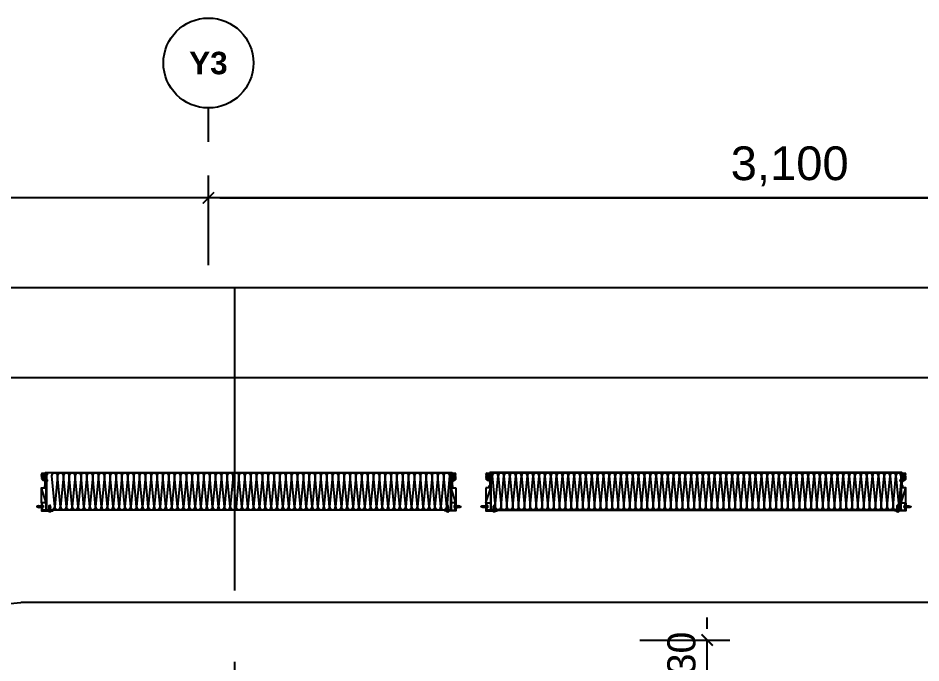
# Model space of a CAD drawing. Header units: millimetres. Extents: x 1155 to 49564, y 630 to 17190.
# Drawn here: x 30273 to 32681, y 14820 to 16541 of the extents above; entities that cross this region are included whole.
import ezdxf
from ezdxf.enums import TextEntityAlignment as Align
from ezdxf.xclip import XClip

# ---------------------------------------------------------------- set-up
doc = ezdxf.new("R2010")
doc.units = ezdxf.units.MM
doc.header["$LTSCALE"] = 30
doc.header["$XCLIPFRAME"] = 0
doc.header["$PDMODE"] = 1
doc.linetypes.add('A_XR_CEN$0$CENTER', pattern=[50.8, 31.75, -6.35, 6.35, -6.35])
doc.linetypes.add('CENTER', pattern=[50.8, 31.75, -6.35, 6.35, -6.35])
doc.layers.get('Defpoints').update_dxf_attribs({"color": 140})
doc.layers.add('A-기준선', color=144, linetype='Continuous', plot=False)
for name, color, linetype in [('A_XR_CEN$0$CTR', 1, 'A_XR_CEN$0$CENTER'), ('CTR', 1, 'CENTER'), ('DIM', 7, 'Continuous'), ('DIM-1', 7, 'Continuous'), ('HAT', 254, 'Continuous'), ('INS', 8, 'Continuous'), ('SEC-8', 8, 'Continuous'), ('SEC-SCREW', 9, 'Continuous'), ('SEC-코킹', 250, 'Continuous'), ('TAG-BUBBLE', 6, 'Continuous')]:
    doc.layers.add(name, color=color, linetype=linetype)
doc.styles.add('00-GRID$0$ARIAL', font='arial.ttf')
doc.styles.add('ARIAL B', font='arialbd.ttf')
doc.dimstyles.new('CJA-30', dxfattribs={"dimscale": 30, "dimtxt": 3, "dimasz": 1, "dimexe": 2, "dimexo": 2, "dimgap": 1, "dimtad": 1, "dimdec": 0, "dimdsep": 46, "dimlunit": 6, "dimtxsty": '00-GRID$0$ARIAL', "dimblk": '00-GRID$0$_ArchTick', "dimcen": 1, "dimclrd": 7, "dimclre": 7, "dimclrt": 3, "dimadec": 0, "dimazin": 0, "dimtfac": 1, "dimtdec": 0, "dimtix": 1, "dimtmove": 2, "dimatfit": 3, "dimldrblk": '00-GRID$0$_ArchTick', "dimfxl": 1, "dimtolj": 1, "dimarcsym": 0})
doc.dimstyles.new('CJA-30(IN)', dxfattribs={"dimscale": 30, "dimtxt": 2.5, "dimasz": 1, "dimexe": 2, "dimexo": 2, "dimgap": 1, "dimtad": 1, "dimdec": 0, "dimdsep": 46, "dimlunit": 6, "dimtxsty": '00-GRID$0$ARIAL', "dimblk": '00-GRID$0$_ArchTick', "dimcen": 1, "dimclrd": 7, "dimclre": 7, "dimclrt": 6, "dimadec": 0, "dimazin": 0, "dimtfac": 1, "dimtdec": 0, "dimtix": 1, "dimtmove": 2, "dimatfit": 3, "dimldrblk": '00-GRID$0$_ArchTick', "dimfxl": 1, "dimtolj": 1, "dimarcsym": 0})

# ---------------------------------------------------------------- blocks, each defined once
blk = doc.blocks.new('A_XR_CEN$0$CEN-2F')
at = {"layer": 'A_XR_CEN$0$CTR', "transparency": 33554687}
for points in [[(-26000, 10100), (-26100, 10100), (-26100, 5399.9)], [(-26099.5, 5400), (-25993.9, 4327.1), (-25680.9, 3295.4), (-25172.7, 2344.6), (-24488.7, 1511.3), (-23655.4, 827.3), (-22704.6, 319.1), (-21672.9, 6.2), (-20595.1, -100), (-15500, -100), (-15500, 0)]]:
    blk.add_lwpolyline(points, dxfattribs=at)
blk = doc.blocks.new('A_XR_CEN$0$xr-cen')
at = {"layer": 'A_XR_CEN$0$CTR', "transparency": 33554687}
blk.add_blockref('A_XR_CEN$0$CEN-2F', (62900, 1102750), dxfattribs=at)
blk = doc.blocks.new('A_XR_CEN', base_point=(126150, -534600))
at = {"layer": 'A_XR_CEN$0$CTR', "transparency": 33554687}
blk.add_blockref('A_XR_CEN$0$xr-cen', (126150, -534600), dxfattribs=at)
blk = doc.blocks.new('TAG-BUBBLE')
at = {"layer": 'TAG-BUBBLE', "ltscale": 0.2}
blk.add_line((0, 0), (0, 3), dxfattribs=at)
blk.add_circle((0, 7), 4, dxfattribs=at)
at = {"layer": 'TAG-BUBBLE', "color": 3, "style": 'ARIAL B'}
blk.add_attdef('GRID', text='', height=2, dxfattribs=at).set_placement((0, 7), align=Align.MIDDLE_CENTER)
blk = doc.blocks.new('00-GRID$0$_ArchTick')
at = {"color": 0, "linetype": 'ByBlock', "const_width": 0.15}
blk.add_lwpolyline([(-0.5, -0.5), (0.5, 0.5)], dxfattribs=at)
blk = doc.blocks.new('*D155')
at = {"layer": 'Defpoints', "color": 0}
for p in [(33881, 16061), (30781, 15821), (33881, 15821)]:
    blk.add_point(p, dxfattribs=at)
at = {"layer": 'DIM', "color": 7, "lineweight": -2}
for p, q in [((30781, 15881), (30781, 16121)), ((33881, 15881), (33881, 16121)), ((30811, 16061), (33851, 16061))]:
    blk.add_line(p, q, dxfattribs=at)
at = {"layer": 'DIM', "color": 7, "lineweight": -2, "xscale": 30, "yscale": 30, "zscale": 30, "rotation": 180}
blk.add_blockref('00-GRID$0$_ArchTick', (30781, 16061), dxfattribs=at)
at = {"layer": 'DIM', "color": 7, "lineweight": -2, "xscale": 30, "yscale": 30, "zscale": 30}
blk.add_blockref('00-GRID$0$_ArchTick', (33881, 16061), dxfattribs=at)
at = {"layer": 'DIM', "color": 3, "insert": (32331, 16145), "char_height": 90, "attachment_point": 5, "style": '00-GRID$0$ARIAL'}
blk.add_mtext('\\A1;3,100', dxfattribs=at)
blk = doc.blocks.new('*D157')
at = {"layer": 'Defpoints', "color": 0}
for p in [(28081, 16061), (28081, 15821), (30781, 15821)]:
    blk.add_point(p, dxfattribs=at)
at = {"layer": 'DIM', "color": 7, "lineweight": -2}
for p, q in [((28081, 15881), (28081, 16121)), ((30781, 15881), (30781, 16121)), ((30751, 16061), (28111, 16061))]:
    blk.add_line(p, q, dxfattribs=at)
at = {"layer": 'DIM', "color": 7, "lineweight": -2, "xscale": 30, "yscale": 30, "zscale": 30, "rotation": 180}
blk.add_blockref('00-GRID$0$_ArchTick', (28081, 16061), dxfattribs=at)
at = {"layer": 'DIM', "color": 7, "lineweight": -2, "xscale": 30, "yscale": 30, "zscale": 30}
blk.add_blockref('00-GRID$0$_ArchTick', (30781, 16061), dxfattribs=at)
at = {"layer": 'DIM', "color": 3, "insert": (29431, 16145), "char_height": 90, "attachment_point": 5, "style": '00-GRID$0$ARIAL'}
blk.add_mtext('\\A1;2,700', dxfattribs=at)
blk = doc.blocks.new('*D136')
at = {"layer": 'Defpoints', "color": 0}
for p in [(31871, 14881), (32111, 14881), (31871, 14751)]:
    blk.add_point(p, dxfattribs=at)
at = {"layer": 'DIM-1', "color": 7, "lineweight": -2}
for p, q in [((32111, 14911), (32111, 14941)), ((31931, 14881), (32171, 14881)), ((32111, 14751), (32111, 14881)), ((31931, 14751), (32171, 14751)), ((32111, 14721), (32111, 14691))]:
    blk.add_line(p, q, dxfattribs=at)
at = {"layer": 'DIM-1', "color": 7, "lineweight": -2, "xscale": 30, "yscale": 30, "zscale": 30}
for p, rotation in [((32111, 14881), 270), ((32111, 14751), 90)]:
    blk.add_blockref('00-GRID$0$_ArchTick', p, dxfattribs=dict(at, rotation=rotation))
at = {"layer": 'DIM-1', "color": 6, "insert": (32042.7, 14816), "char_height": 75, "attachment_point": 5, "rotation": 90, "style": '00-GRID$0$ARIAL'}
blk.add_mtext('\\A1;130', dxfattribs=at)
blk = doc.blocks.new('SCREW')
at = {"layer": 'SEC-SCREW'}
for p, q in [((-3.5, 1), (-3.5, 0)), ((-3.5, 0), (3.5, 0)), ((-1.5, -0.5), (-1.5, 0)), ((1.5, 0), (1.5, -1.1)), ((3.5, 0), (3.5, 1)), ((0.1, -0.4), (-2, -0.7)), ((-2, -0.7), (-1.5, -0.5)), ((-2, -0.8), (-1.5, -1)), ((2, -1.3), (-2, -2)), ((-2, -1.9), (-1.5, -1.7)), ((-2, -2), (-1.5, -2.2)), ((2, -2.6), (-2, -3.2)), ((-2, -3.2), (-1.5, -3)), ((-2, -3.3), (-1.5, -3.5)), ((2, -3.8), (-2, -4.4)), ((-2, -4.4), (-1.5, -4.2)), ((-2, -4.5), (-1.5, -4.7)), ((2, -5), (-2, -5.7)), ((-2, -5.6), (-1.5, -5.4)), ((-2, -5.7), (-1.5, -5.9)), ((2, -6.3), (-2, -6.9)), ((-2, -6.9), (-1.5, -6.7)), ((-2, -7), (-1.5, -7.2)), ((2, -7.5), (-2, -8.1)), ((-2, -8.1), (-1.5, -7.9)), ((-2, -8.2), (-1.5, -8.4)), ((2, -8.7), (-2, -9.4)), ((-2, -9.3), (-1.5, -9.1)), ((-2, -9.4), (-1.5, -9.6)), ((2, -10), (-2, -10.6)), ((-2, -10.6), (-1.5, -10.4)), ((-2, -10.7), (-1.5, -10.9)), ((0.1, -0.5), (-1.9, -0.8)), ((2, -1.4), (-1.9, -2.1)), ((2, -2.7), (-1.9, -3.3)), ((2, -3.9), (-1.9, -4.5)), ((2, -5.1), (-1.9, -5.8)), ((2, -6.4), (-1.9, -7)), ((2, -7.6), (-1.9, -8.2)), ((2, -8.8), (-1.9, -9.5)), ((2, -10.1), (-1.9, -10.7)), ((0.1, -0.4), (-1.5, -0.5)), ((0.1, -0.5), (-1.5, -1)), ((-1.5, -1), (-1.5, -1.7)), ((1.5, -1.1), (-1.5, -1.7)), ((1.5, -1.6), (-1.5, -2.2)), ((-1.5, -2.2), (-1.5, -3)), ((1.5, -2.4), (-1.5, -3)), ((1.5, -2.9), (-1.5, -3.5)), ((-1.5, -3.5), (-1.5, -4.2)), ((1.5, -3.6), (-1.5, -4.2)), ((1.5, -4.1), (-1.5, -4.7)), ((-1.5, -4.7), (-1.5, -5.4)), ((1.5, -4.8), (-1.5, -5.4)), ((1.5, -5.3), (-1.5, -5.9)), ((-1.5, -5.9), (-1.5, -6.7)), ((1.5, -6.1), (-1.5, -6.7)), ((1.5, -6.6), (-1.5, -7.2)), ((-1.5, -7.2), (-1.5, -7.9)), ((1.5, -7.3), (-1.5, -7.9)), ((1.5, -7.8), (-1.5, -8.4)), ((-1.5, -8.4), (-1.5, -9.1)), ((1.5, -8.5), (-1.5, -9.1)), ((1.5, -9), (-1.5, -9.6)), ((-1.5, -9.6), (-1.5, -10.4)), ((1.5, -9.8), (-1.5, -10.4)), ((1.5, -10.3), (-1.5, -10.9)), ((-1.5, -10.8), (-1.5, -12.5)), ((1.5, -11), (-1.5, -11.6)), ((2, -11.2), (-1.5, -11.8)), ((-1.5, -11.8), (0, -11.8)), ((-1.5, -12.5), (-0.4, -14.8)), ((2, -11.3), (-1.3, -11.8)), ((1.5, -11.5), (0, -11.8)), ((1.5, -12.5), (0.4, -14.8)), ((2, -1.3), (1.5, -1.1)), ((2, -1.4), (1.5, -1.6)), ((1.5, -1.6), (1.5, -2.4)), ((2, -2.6), (1.5, -2.4)), ((2, -2.7), (1.5, -2.9)), ((1.5, -2.9), (1.5, -3.6)), ((2, -3.8), (1.5, -3.6)), ((2, -3.9), (1.5, -4.1)), ((1.5, -4.1), (1.5, -4.8)), ((2, -5), (1.5, -4.8)), ((2, -5.1), (1.5, -5.3)), ((1.5, -5.3), (1.5, -6.1)), ((2, -6.3), (1.5, -6.1)), ((2, -6.4), (1.5, -6.6)), ((1.5, -6.6), (1.5, -7.3)), ((2, -7.5), (1.5, -7.3)), ((2, -7.6), (1.5, -7.8)), ((1.5, -7.8), (1.5, -8.5)), ((2, -8.7), (1.5, -8.5)), ((2, -8.8), (1.5, -9)), ((1.5, -9), (1.5, -9.8)), ((2, -10), (1.5, -9.8)), ((2, -10.1), (1.5, -10.3)), ((1.5, -10.3), (1.5, -11)), ((2, -11.2), (1.5, -11)), ((2, -11.3), (1.5, -11.5)), ((1.5, -11.5), (1.5, -12.5))]:
    blk.add_line(p, q, dxfattribs=at)
blk.add_lwpolyline([(-2.6, 2.2), (-2.3, 2), (-2.1, 2), (-1.8, 1.9), (-1.5, 2), (-1.3, 2), (-1, 2.1), (-0.8, 2.1), (-0.7, 2.1), (-0.6, 2.1), (-0.5, 2), (-0.5, 1.8), (-0.5, 1.6), (-0.5, 1.4), (-0.5, 1.2), (-0.5, 1), (-0.5, 0.8), (-0.4, 0.7), (-0.3, 0.6), (-0.1, 0.6), (0, 0.5), (0.1, 0.6), (0.3, 0.6), (0.4, 0.7), (0.5, 0.8), (0.5, 1), (0.5, 1.2), (0.5, 1.4), (0.5, 1.6), (0.5, 1.8), (0.5, 2), (0.6, 2.1), (0.7, 2.1), (0.8, 2.1), (1, 2.1), (1.3, 2), (1.5, 2), (1.8, 1.9), (2.1, 2), (2.3, 2), (2.6, 2.2)], dxfattribs=at)
for centre, radius, start, end in [((-2.2, 1), 1.3, 105.8327, 180), ((0, -6.8), 9.36, 74.1673, 105.8327), ((2.2, 1), 1.3, 0, 74.1673), ((-1.9, -0.8), 0.0925, 139.8661, 209.9246), ((-1.9, -2), 0.0925, 139.8661, 209.9246), ((-1.9, -3.2), 0.0925, 139.8661, 209.9246), ((-1.9, -4.5), 0.0925, 139.8661, 209.9246), ((-1.9, -5.7), 0.0925, 139.8661, 209.9246), ((-1.9, -6.9), 0.0925, 139.8661, 209.9246), ((-1.9, -8.2), 0.0925, 139.8661, 209.9246), ((-1.9, -9.4), 0.0925, 139.8661, 209.9246), ((-1.9, -10.6), 0.0925, 139.8661, 209.9246), ((0, -14.5), 0.46, 215.1627, 324.8373), ((0, -0.5), 0.0602, 310.7271, 69.3149), ((1.9, -1.4), 0.0925, 319.8661, 29.9246), ((1.9, -2.6), 0.0925, 319.8661, 29.9246), ((1.9, -3.8), 0.0925, 319.8661, 29.9246), ((1.9, -5.1), 0.0925, 319.8661, 29.9246), ((1.9, -6.3), 0.0925, 319.8661, 29.9246), ((1.9, -7.5), 0.0925, 319.8661, 29.9246), ((1.9, -8.8), 0.0925, 319.8661, 29.9246), ((1.9, -10), 0.0925, 319.8661, 29.9246), ((1.9, -11.2), 0.0925, 319.8661, 29.9246)]:
    blk.add_arc(centre, radius, start, end, dxfattribs=at)
blk = doc.blocks.new('A$C073C78AB')
at = {"layer": 'INS'}
h = blk.add_hatch(dxfattribs=at)
h.set_pattern_fill('LINE', color=256, scale=0.5, angle=45)
h.set_pattern_definition([(45, (154251.041, 367380.8479), (-1.122532015, 1.122532015), [])])
h.paths.add_polyline_path([(-1110, -66.5), (-1110, -63.5), (-1108.8, -63.5), (-1108.8, -100.8), (-1105, -100.8), (-1105, -96.3), (-1106.5, -96.3), (-1106.5, -99.3), (-1107.3, -99.3), (-1107.3, -62), (-1111.5, -62), (-1111.5, -66.5)])
h = blk.add_hatch(dxfattribs=at)
h.set_pattern_fill('LINE', color=256, scale=0.5, angle=45)
h.set_pattern_definition([(45, (154321.041, 367380.8479), (-1.122532015, 1.122532015), [])])
h.paths.add_polyline_path([(-10, -66.5), (-10, -63.5), (-11.2, -63.5), (-11.2, -100.8), (-15, -100.8), (-15, -96.3), (-13.5, -96.3), (-13.5, -99.3), (-12.7, -99.3), (-12.7, -62), (-8.5, -62), (-8.5, -66.5)])
at = {"layer": 'SEC-8'}
h = blk.add_hatch(dxfattribs=at)
h.set_pattern_fill('CROSS', color=256, scale=0.2, angle=180)
h.set_pattern_definition([(180, (154321.0411, 366266.1037), (-1.27, -1.27), [0.635, -1.905]), (270, (154320.7236, 366266.4212), (1.27, -1.27), [0.635, -1.905])])
edge = h.paths.add_edge_path()
edge.add_arc((-5, -86.7), 5, 90, 450)
h = blk.add_hatch(dxfattribs=at)
h.set_pattern_fill('NET3', color=256, scale=0.5, angle=180, style=0)
h.set_pattern_definition([(180, (154321.041, 366266.1037), (-1e-16, -1.5875), []), (240, (154321.041, 366266.1037), (1.3748153285, -0.79375), []), (300, (154321.041, 366266.1037), (1.3748153285, 0.79375), [])])
h.paths.add_polyline_path([(-10, -86.7), (-10, -100, -0.171573), (0, -100), (0, -86.7, -0.414214), (-5, -91.7, -0.414214)])
at = {"layer": 'SEC-코킹'}
h = blk.add_hatch(dxfattribs=at)
h.set_pattern_fill('CROSS', color=256, scale=0.2, angle=180)
h.set_pattern_definition([(180, (153211.0411, 366266.1037), (-1.27, -1.27), [0.635, -1.905]), (270, (153210.7236, 366266.4212), (1.27, -1.27), [0.635, -1.905])])
edge = h.paths.add_edge_path()
edge.add_arc((-1115, -86.7), 5, 90, 450)
h = blk.add_hatch(dxfattribs=at)
h.set_pattern_fill('NET3', color=256, scale=0.5, angle=180, style=0)
h.set_pattern_definition([(180, (153211.041, 366266.1037), (-1e-16, -1.5875), []), (240, (153211.041, 366266.1037), (1.3748153285, -0.79375), []), (300, (153211.041, 366266.1037), (1.3748153285, 0.79375), [])])
h.paths.add_polyline_path([(-1120, -86.7), (-1120, -100, -0.171573), (-1110, -100), (-1110, -86.7, -0.414214), (-1115, -91.7, -0.414214)])
at = {"layer": 'INS'}
for p, q in [((-1120, -21.2), (-1107.3, -60.9)), ((-12.7, -21.2), (0, -60.9)), ((-1111.5, -77.7), (-1110, -76.7)), ((-1111.5, -83.7), (-1111.5, -77.7)), ((-1110, -84.7), (-1111.5, -83.7)), ((-1110, -78.7), (-1106.5, -78.7)), ((-1110, -82.7), (-1106.5, -82.7)), ((-10, -78.7), (-13.5, -78.7)), ((-10, -82.7), (-13.5, -82.7)), ((-8.5, -77.7), (-10, -76.7)), ((-10, -84.7), (-8.5, -83.7)), ((-8.5, -83.7), (-8.5, -77.7))]:
    blk.add_line(p, q, dxfattribs=at)
for points in [[(-1120, -60.9), (-1120, -21.2), (-1107.3, -21.2), (-1107.3, -60.9)], [(-12.7, -60.9), (-12.7, -21.2), (0, -21.2), (0, -60.9)], [(-1110, -66.5), (-1110, -63.5), (-1108.8, -63.5), (-1108.8, -100.8), (-1105, -100.8), (-1105, -96.3), (-1106.5, -96.3), (-1106.5, -99.3), (-1107.3, -99.3), (-1107.3, -62), (-1111.5, -62), (-1111.5, -66.5)], [(-10, -66.5), (-10, -63.5), (-11.2, -63.5), (-11.2, -100.8), (-15, -100.8), (-15, -96.3), (-13.5, -96.3), (-13.5, -99.3), (-12.7, -99.3), (-12.7, -62), (-8.5, -62), (-8.5, -66.5)]]:
    blk.add_lwpolyline(points, close=True, dxfattribs=at)
for points in [[(-12.7, -2.8), (-12.7, -99.3), (-13.5, -99.3), (-13.5, -2.8), (-1106.5, -2.8), (-1106.5, -99.3), (-1107.3, -99.3), (-1107.3, -2.8, -0.414214), (-1106.5, -2), (-13.5, -2, -0.414214)], [(-11.2, -102), (-1108.8, -102, -0.414214), (-1110, -100.8), (-1110, -63.5), (-1108.8, -63.5), (-1108.8, -100.8), (-11.2, -100.8), (-11.2, -63.5), (-10, -63.5), (-10, -100.8, -0.414214)]]:
    blk.add_lwpolyline(points, format="xyb", close=True, dxfattribs=at)
at = {"layer": 'INS', "ltscale": 0.5}
for points in [[(-1103.1, -2.8, 0.113239), (-1106.5, -3.6, 0.113239)], [(-1087.5, -2.8, 0.414214), (-1095.3, -10.6), (-1087.5, -93, -1), (-1103.1, -93), (-1095.3, -10.6, 0.414214), (-1103.1, -2.8)], [(-1071.9, -2.8, 0.414214), (-1079.7, -10.6), (-1071.9, -93, -1), (-1087.5, -93), (-1079.7, -10.6, 0.414214), (-1087.5, -2.8)], [(-1056.3, -2.8, 0.414214), (-1064.1, -10.6), (-1056.3, -93, -1), (-1071.9, -93), (-1064.1, -10.6, 0.414214), (-1071.9, -2.8)], [(-1040.7, -2.8, 0.414214), (-1048.5, -10.6), (-1040.7, -93, -1), (-1056.3, -93), (-1048.5, -10.6, 0.414214), (-1056.3, -2.8)], [(-1025.1, -2.8, 0.414214), (-1032.9, -10.6), (-1025.1, -93, -1), (-1040.7, -93), (-1032.9, -10.6, 0.414214), (-1040.7, -2.8)], [(-1009.5, -2.8, 0.414214), (-1017.3, -10.6), (-1009.5, -93, -1), (-1025.1, -93), (-1017.3, -10.6, 0.414214), (-1025.1, -2.8)], [(-993.9, -2.8, 0.414214), (-1001.7, -10.6), (-993.9, -93, -1), (-1009.5, -93), (-1001.7, -10.6, 0.414214), (-1009.5, -2.8)], [(-978.3, -2.8, 0.414214), (-986.1, -10.6), (-978.3, -93, -1), (-993.9, -93), (-986.1, -10.6, 0.414214), (-993.9, -2.8)], [(-962.7, -2.8, 0.414214), (-970.5, -10.6), (-962.7, -93, -1), (-978.3, -93), (-970.5, -10.6, 0.414214), (-978.3, -2.8)], [(-947.1, -2.8, 0.414214), (-954.9, -10.6), (-947.1, -93, -1), (-962.7, -93), (-954.9, -10.6, 0.414214), (-962.7, -2.8)], [(-931.5, -2.8, 0.414214), (-939.3, -10.6), (-931.5, -93, -1), (-947.1, -93), (-939.3, -10.6, 0.414214), (-947.1, -2.8)], [(-915.9, -2.8, 0.414214), (-923.7, -10.6), (-915.9, -93, -1), (-931.5, -93), (-923.7, -10.6, 0.414214), (-931.5, -2.8)], [(-900.3, -2.8, 0.414214), (-908.1, -10.6), (-900.3, -93, -1), (-915.9, -93), (-908.1, -10.6, 0.414214), (-915.9, -2.8)], [(-884.7, -2.8, 0.414214), (-892.5, -10.6), (-884.7, -93, -1), (-900.3, -93), (-892.5, -10.6, 0.414214), (-900.3, -2.8)], [(-869.1, -2.8, 0.414214), (-876.9, -10.6), (-869.1, -93, -1), (-884.7, -93), (-876.9, -10.6, 0.414214), (-884.7, -2.8)], [(-853.5, -2.8, 0.414214), (-861.3, -10.6), (-853.5, -93, -1), (-869.1, -93), (-861.3, -10.6, 0.414214), (-869.1, -2.8)], [(-837.9, -2.8, 0.414214), (-845.7, -10.6), (-837.9, -93, -1), (-853.5, -93), (-845.7, -10.6, 0.414214), (-853.5, -2.8)], [(-822.3, -2.8, 0.414214), (-830.1, -10.6), (-822.3, -93, -1), (-837.9, -93), (-830.1, -10.6, 0.414214), (-837.9, -2.8)], [(-806.7, -2.8, 0.414214), (-814.5, -10.6), (-806.7, -93, -1), (-822.3, -93), (-814.5, -10.6, 0.414214), (-822.3, -2.8)], [(-791.1, -2.8, 0.414214), (-798.9, -10.6), (-791.1, -93, -1), (-806.7, -93), (-798.9, -10.6, 0.414214), (-806.7, -2.8)], [(-775.5, -2.8, 0.414214), (-783.3, -10.6), (-775.5, -93, -1), (-791.1, -93), (-783.3, -10.6, 0.414214), (-791.1, -2.8)], [(-759.9, -2.8, 0.414214), (-767.7, -10.6), (-759.9, -93, -1), (-775.5, -93), (-767.7, -10.6, 0.414214), (-775.5, -2.8)], [(-744.3, -2.8, 0.414214), (-752.1, -10.6), (-744.3, -93, -1), (-759.9, -93), (-752.1, -10.6, 0.414214), (-759.9, -2.8)], [(-728.7, -2.8, 0.414214), (-736.5, -10.6), (-728.7, -93, -1), (-744.3, -93), (-736.5, -10.6, 0.414214), (-744.3, -2.8)], [(-713.1, -2.8, 0.414214), (-720.9, -10.6), (-713.1, -93, -1), (-728.7, -93), (-720.9, -10.6, 0.414214), (-728.7, -2.8)], [(-697.5, -2.8, 0.414214), (-705.3, -10.6), (-697.5, -93, -1), (-713.1, -93), (-705.3, -10.6, 0.414214), (-713.1, -2.8)], [(-681.9, -2.8, 0.414214), (-689.7, -10.6), (-681.9, -93, -1), (-697.5, -93), (-689.7, -10.6, 0.414214), (-697.5, -2.8)], [(-666.3, -2.8, 0.414214), (-674.1, -10.6), (-666.3, -93, -1), (-681.9, -93), (-674.1, -10.6, 0.414214), (-681.9, -2.8)], [(-650.7, -2.8, 0.414214), (-658.5, -10.6), (-650.7, -93, -1), (-666.3, -93), (-658.5, -10.6, 0.414214), (-666.3, -2.8)], [(-635.1, -2.8, 0.414214), (-642.9, -10.6), (-635.1, -93, -1), (-650.7, -93), (-642.9, -10.6, 0.414214), (-650.7, -2.8)], [(-619.5, -2.8, 0.414214), (-627.3, -10.6), (-619.5, -93, -1), (-635.1, -93), (-627.3, -10.6, 0.414214), (-635.1, -2.8)], [(-603.9, -2.8, 0.414214), (-611.7, -10.6), (-603.9, -93, -1), (-619.5, -93), (-611.7, -10.6, 0.414214), (-619.5, -2.8)], [(-588.3, -2.8, 0.414214), (-596.1, -10.6), (-588.3, -93, -1), (-603.9, -93), (-596.1, -10.6, 0.414214), (-603.9, -2.8)], [(-572.7, -2.8, 0.414214), (-580.5, -10.6), (-572.7, -93, -1), (-588.3, -93), (-580.5, -10.6, 0.414214), (-588.3, -2.8)], [(-557.1, -2.8, 0.414214), (-564.9, -10.6), (-557.1, -93, -1), (-572.7, -93), (-564.9, -10.6, 0.414214), (-572.7, -2.8)], [(-541.5, -2.8, 0.414214), (-549.3, -10.6), (-541.5, -93, -1), (-557.1, -93), (-549.3, -10.6, 0.414214), (-557.1, -2.8)], [(-525.9, -2.8, 0.414214), (-533.7, -10.6), (-525.9, -93, -1), (-541.5, -93), (-533.7, -10.6, 0.414214), (-541.5, -2.8)], [(-510.3, -2.8, 0.414214), (-518.1, -10.6), (-510.3, -93, -1), (-525.9, -93), (-518.1, -10.6, 0.414214), (-525.9, -2.8)], [(-494.7, -2.8, 0.414214), (-502.5, -10.6), (-494.7, -93, -1), (-510.3, -93), (-502.5, -10.6, 0.414214), (-510.3, -2.8)], [(-479.1, -2.8, 0.414214), (-486.9, -10.6), (-479.1, -93, -1), (-494.7, -93), (-486.9, -10.6, 0.414214), (-494.7, -2.8)], [(-463.5, -2.8, 0.414214), (-471.3, -10.6), (-463.5, -93, -1), (-479.1, -93), (-471.3, -10.6, 0.414214), (-479.1, -2.8)], [(-447.9, -2.8, 0.414214), (-455.7, -10.6), (-447.9, -93, -1), (-463.5, -93), (-455.7, -10.6, 0.414214), (-463.5, -2.8)], [(-432.3, -2.8, 0.414214), (-440.1, -10.6), (-432.3, -93, -1), (-447.9, -93), (-440.1, -10.6, 0.414214), (-447.9, -2.8)], [(-416.7, -2.8, 0.414214), (-424.5, -10.6), (-416.7, -93, -1), (-432.3, -93), (-424.5, -10.6, 0.414214), (-432.3, -2.8)], [(-401.1, -2.8, 0.414214), (-408.9, -10.6), (-401.1, -93, -1), (-416.7, -93), (-408.9, -10.6, 0.414214), (-416.7, -2.8)], [(-385.5, -2.8, 0.414214), (-393.3, -10.6), (-385.5, -93, -1), (-401.1, -93), (-393.3, -10.6, 0.414214), (-401.1, -2.8)], [(-369.9, -2.8, 0.414214), (-377.7, -10.6), (-369.9, -93, -1), (-385.5, -93), (-377.7, -10.6, 0.414214), (-385.5, -2.8)], [(-354.3, -2.8, 0.414214), (-362.1, -10.6), (-354.3, -93, -1), (-369.9, -93), (-362.1, -10.6, 0.414214), (-369.9, -2.8)], [(-338.7, -2.8, 0.414214), (-346.5, -10.6), (-338.7, -93, -1), (-354.3, -93), (-346.5, -10.6, 0.414214), (-354.3, -2.8)], [(-323.1, -2.8, 0.414214), (-330.9, -10.6), (-323.1, -93, -1), (-338.7, -93), (-330.9, -10.6, 0.414214), (-338.7, -2.8)], [(-307.5, -2.8, 0.414214), (-315.3, -10.6), (-307.5, -93, -1), (-323.1, -93), (-315.3, -10.6, 0.414214), (-323.1, -2.8)], [(-291.9, -2.8, 0.414214), (-299.7, -10.6), (-291.9, -93, -1), (-307.5, -93), (-299.7, -10.6, 0.414214), (-307.5, -2.8)], [(-276.3, -2.8, 0.414214), (-284.1, -10.6), (-276.3, -93, -1), (-291.9, -93), (-284.1, -10.6, 0.414214), (-291.9, -2.8)], [(-260.7, -2.8, 0.414214), (-268.5, -10.6), (-260.7, -93, -1), (-276.3, -93), (-268.5, -10.6, 0.414214), (-276.3, -2.8)], [(-245.1, -2.8, 0.414214), (-252.9, -10.6), (-245.1, -93, -1), (-260.7, -93), (-252.9, -10.6, 0.414214), (-260.7, -2.8)], [(-229.5, -2.8, 0.414214), (-237.3, -10.6), (-229.5, -93, -1), (-245.1, -93), (-237.3, -10.6, 0.414214), (-245.1, -2.8)], [(-213.9, -2.8, 0.414214), (-221.7, -10.6), (-213.9, -93, -1), (-229.5, -93), (-221.7, -10.6, 0.414214), (-229.5, -2.8)], [(-198.3, -2.8, 0.414214), (-206.1, -10.6), (-198.3, -93, -1), (-213.9, -93), (-206.1, -10.6, 0.414214), (-213.9, -2.8)], [(-182.7, -2.8, 0.414214), (-190.5, -10.6), (-182.7, -93, -1), (-198.3, -93), (-190.5, -10.6, 0.414214), (-198.3, -2.8)], [(-167.1, -2.8, 0.414214), (-174.9, -10.6), (-167.1, -93, -1), (-182.7, -93), (-174.9, -10.6, 0.414214), (-182.7, -2.8)], [(-151.5, -2.8, 0.414214), (-159.3, -10.6), (-151.5, -93, -1), (-167.1, -93), (-159.3, -10.6, 0.414214), (-167.1, -2.8)], [(-135.9, -2.8, 0.414214), (-143.7, -10.6), (-135.9, -93, -1), (-151.5, -93), (-143.7, -10.6, 0.414214), (-151.5, -2.8)], [(-120.3, -2.8, 0.414214), (-128.1, -10.6), (-120.3, -93, -1), (-135.9, -93), (-128.1, -10.6, 0.414214), (-135.9, -2.8)], [(-104.7, -2.8, 0.414214), (-112.5, -10.6), (-104.7, -93, -1), (-120.3, -93), (-112.5, -10.6, 0.414214), (-120.3, -2.8)], [(-89.1, -2.8, 0.414214), (-96.9, -10.6), (-89.1, -93, -1), (-104.7, -93), (-96.9, -10.6, 0.414214), (-104.7, -2.8)], [(-73.5, -2.8, 0.414214), (-81.3, -10.6), (-73.5, -93, -1), (-89.1, -93), (-81.3, -10.6, 0.414214), (-89.1, -2.8)], [(-57.9, -2.8, 0.414214), (-65.7, -10.6), (-57.9, -93, -1), (-73.5, -93), (-65.7, -10.6, 0.414214), (-73.5, -2.8)], [(-42.3, -2.8, 0.414214), (-50.1, -10.6), (-42.3, -93, -1), (-57.9, -93), (-50.1, -10.6, 0.414214), (-57.9, -2.8)], [(-26.7, -2.8, 0.414214), (-34.5, -10.6), (-26.7, -93, -1), (-42.3, -93), (-34.5, -10.6, 0.414214), (-42.3, -2.8)], [(-11.1, -2.8, 0.414214), (-18.9, -10.6), (-11.1, -93, -1), (-26.7, -93), (-18.9, -10.6, 0.414214), (-26.7, -2.8)], [(-13.5, -3.6, 0.113239), (-16.9, -2.8)]]:
    blk.add_lwpolyline(points, format="xyb", dxfattribs=at)
at = {"layer": 'INS'}
for centre, radius, start, end in [((-1107, -79.2), 1.58, 288.5201, 71.4799), ((-1107, -82.2), 1.58, 288.5201, 71.4799), ((-1107.9, -80.7), 2.91, 329.0119, 30.9881), ((-12.1, -80.7), 2.91, 149.0119, 210.9881), ((-13, -79.2), 1.58, 108.5201, 251.4799), ((-13, -82.2), 1.58, 108.5201, 251.4799)]:
    blk.add_arc(centre, radius, start, end, dxfattribs=at)
at = {"layer": 'SEC-8', "ltscale": 0.5}
for points in [[(-1120, -20), (-1120, 0), (-1090, 0), (-1090, -2), (-1118, -2), (-1118, -20)], [(0, -20), (0, 0), (-30, 0), (-30, -2), (-2, -2), (-2, -20)]]:
    blk.add_lwpolyline(points, close=True, dxfattribs=at)
at = {"layer": 'SEC-8'}
blk.add_circle((-5, -86.7), 5, dxfattribs=at)
blk.add_arc((-5, -114.1), 15, 70.5288, 109.4712, dxfattribs=at)
at = {"layer": 'SEC-코킹'}
blk.add_circle((-1115, -86.7), 5, dxfattribs=at)
blk.add_arc((-1115, -114.1), 15, 70.5288, 109.4712, dxfattribs=at)
at = {"layer": 'SEC-SCREW'}
blk.add_blockref('SCREW', (-1098, 0), dxfattribs=at)
at = {"layer": 'SEC-SCREW', "extrusion": (0, 0, -1), "zscale": -1}
blk.add_blockref('SCREW', (22, 0), dxfattribs=at)
at = {"layer": 'SEC-SCREW'}
for p, rotation in [((-1118, -11), 270), ((-2, -11), 90)]:
    blk.add_blockref('SCREW', p, dxfattribs=dict(at, rotation=rotation))
blk = doc.blocks.new('A$C073C78AB-1')
at = {"layer": 'INS'}
h = blk.add_hatch(dxfattribs=at)
h.set_pattern_fill('LINE', color=256, scale=0.5, angle=45)
h.set_pattern_definition([(45, (147846.8836, 364695.8479), (-1.122532015, 1.122532015), [])])
h.paths.add_polyline_path([(25, -66.5), (25, -63.5), (26.2, -63.5), (26.2, -100.8), (30, -100.8), (30, -96.3), (28.5, -96.3), (28.5, -99.3), (27.7, -99.3), (27.7, -62), (23.5, -62), (23.5, -66.5)])
h = blk.add_hatch(dxfattribs=at)
h.set_pattern_fill('LINE', color=256, scale=0.5, angle=45)
h.set_pattern_definition([(45, (147761.8836, 364695.8479), (-1.122532015, 1.122532015), [])])
h.paths.add_polyline_path([(1110, -66.5), (1110, -63.5), (1108.8, -63.5), (1108.8, -100.8), (1105, -100.8), (1105, -96.3), (1106.5, -96.3), (1106.5, -99.3), (1107.3, -99.3), (1107.3, -62), (1111.5, -62), (1111.5, -66.5)])
at = {"layer": 'SEC-8'}
h = blk.add_hatch(dxfattribs=at)
h.set_pattern_fill('CROSS', color=256, scale=0.2, angle=180)
h.set_pattern_definition([(180, (147846.8836, 363581.1037), (-1.27, -1.27), [0.635, -1.905]), (270, (147846.5661, 363581.4212), (1.27, -1.27), [0.635, -1.905])])
edge = h.paths.add_edge_path()
edge.add_arc((20, -86.7), 5, -270, 90, ccw=False)
h = blk.add_hatch(dxfattribs=at)
h.set_pattern_fill('NET3', color=256, scale=0.5, angle=180, style=0)
h.set_pattern_definition([(180, (147846.8836, 363581.1037), (-2e-16, -1.5875), []), (240, (147846.8836, 363581.1037), (1.3748153285, -0.79375), []), (300, (147846.8836, 363581.1037), (1.3748153285, 0.79375), [])])
h.paths.add_polyline_path([(25, -86.7), (25, -100, 0.171573), (15, -100), (15, -86.7, 0.414214), (20, -91.7, 0.414214)])
at = {"layer": 'SEC-코킹'}
h = blk.add_hatch(dxfattribs=at)
h.set_pattern_fill('CROSS', color=256, scale=0.2, angle=180)
h.set_pattern_definition([(180, (146721.8836, 363581.1037), (-1.27, -1.27), [0.635, -1.905]), (270, (146721.5661, 363581.4212), (1.27, -1.27), [0.635, -1.905])])
edge = h.paths.add_edge_path()
edge.add_arc((1115, -86.7), 5, -270, 90, ccw=False)
h = blk.add_hatch(dxfattribs=at)
h.set_pattern_fill('NET3', color=256, scale=0.5, angle=180, style=0)
h.set_pattern_definition([(180, (146721.8836, 363581.1037), (-2e-16, -1.5875), []), (240, (146721.8836, 363581.1037), (1.3748153285, -0.79375), []), (300, (146721.8836, 363581.1037), (1.3748153285, 0.79375), [])])
h.paths.add_polyline_path([(1120, -86.7), (1120, -100, 0.171573), (1110, -100), (1110, -86.7, 0.414214), (1115, -91.7, 0.414214)])
at = {"layer": 'INS'}
for p, q in [((27.7, -21.2), (15, -60.9)), ((1120, -21.2), (1107.3, -60.9)), ((23.5, -77.7), (25, -76.7)), ((23.5, -83.7), (23.5, -77.7)), ((25, -84.7), (23.5, -83.7)), ((25, -78.7), (28.5, -78.7)), ((25, -82.7), (28.5, -82.7)), ((1110, -78.7), (1106.5, -78.7)), ((1110, -82.7), (1106.5, -82.7)), ((1111.5, -77.7), (1110, -76.7)), ((1110, -84.7), (1111.5, -83.7)), ((1111.5, -83.7), (1111.5, -77.7))]:
    blk.add_line(p, q, dxfattribs=at)
for points in [[(27.7, -60.9), (27.7, -21.2), (15, -21.2), (15, -60.9)], [(1120, -60.9), (1120, -21.2), (1107.3, -21.2), (1107.3, -60.9)], [(25, -66.5), (25, -63.5), (26.2, -63.5), (26.2, -100.8), (30, -100.8), (30, -96.3), (28.5, -96.3), (28.5, -99.3), (27.7, -99.3), (27.7, -62), (23.5, -62), (23.5, -66.5)], [(1110, -66.5), (1110, -63.5), (1108.8, -63.5), (1108.8, -100.8), (1105, -100.8), (1105, -96.3), (1106.5, -96.3), (1106.5, -99.3), (1107.3, -99.3), (1107.3, -62), (1111.5, -62), (1111.5, -66.5)]]:
    blk.add_lwpolyline(points, close=True, dxfattribs=at)
for points in [[(27.7, -2.8), (27.7, -99.3), (28.5, -99.3), (28.5, -2.8), (1106.5, -2.8), (1106.5, -99.3), (1107.3, -99.3), (1107.3, -2.8, 0.414214), (1106.5, -2), (28.5, -2, 0.414214)], [(26.2, -102), (1108.8, -102, 0.414214), (1110, -100.8), (1110, -63.5), (1108.8, -63.5), (1108.8, -100.8), (26.2, -100.8), (26.2, -63.5), (25, -63.5), (25, -100.8, 0.414214)]]:
    blk.add_lwpolyline(points, format="xyb", close=True, dxfattribs=at)
at = {"layer": 'INS', "ltscale": 0.5}
for points in [[(28.5, -3.6, -0.113239), (31.9, -2.8)], [(42.3, -2.8, -0.414214), (50.1, -10.6), (42.3, -93, 1), (57.9, -93), (50.1, -10.6, -0.414214), (57.9, -2.8)], [(57.9, -2.8, -0.414214), (65.7, -10.6), (57.9, -93, 1), (73.5, -93), (65.7, -10.6, -0.414214), (73.5, -2.8)], [(73.5, -2.8, -0.414214), (81.3, -10.6), (73.5, -93, 1), (89.1, -93), (81.3, -10.6, -0.414214), (89.1, -2.8)], [(89.1, -2.8, -0.414214), (96.9, -10.6), (89.1, -93, 1), (104.7, -93), (96.9, -10.6, -0.414214), (104.7, -2.8)], [(104.7, -2.8, -0.414214), (112.5, -10.6), (104.7, -93, 1), (120.3, -93), (112.5, -10.6, -0.414214), (120.3, -2.8)], [(120.3, -2.8, -0.414214), (128.1, -10.6), (120.3, -93, 1), (135.9, -93), (128.1, -10.6, -0.414214), (135.9, -2.8)], [(135.9, -2.8, -0.414214), (143.7, -10.6), (135.9, -93, 1), (151.5, -93), (143.7, -10.6, -0.414214), (151.5, -2.8)], [(151.5, -2.8, -0.414214), (159.3, -10.6), (151.5, -93, 1), (167.1, -93), (159.3, -10.6, -0.414214), (167.1, -2.8)], [(167.1, -2.8, -0.414214), (174.9, -10.6), (167.1, -93, 1), (182.7, -93), (174.9, -10.6, -0.414214), (182.7, -2.8)], [(182.7, -2.8, -0.414214), (190.5, -10.6), (182.7, -93, 1), (198.3, -93), (190.5, -10.6, -0.414214), (198.3, -2.8)], [(198.3, -2.8, -0.414214), (206.1, -10.6), (198.3, -93, 1), (213.9, -93), (206.1, -10.6, -0.414214), (213.9, -2.8)], [(213.9, -2.8, -0.414214), (221.7, -10.6), (213.9, -93, 1), (229.5, -93), (221.7, -10.6, -0.414214), (229.5, -2.8)], [(229.5, -2.8, -0.414214), (237.3, -10.6), (229.5, -93, 1), (245.1, -93), (237.3, -10.6, -0.414214), (245.1, -2.8)], [(245.1, -2.8, -0.414214), (252.9, -10.6), (245.1, -93, 1), (260.7, -93), (252.9, -10.6, -0.414214), (260.7, -2.8)], [(260.7, -2.8, -0.414214), (268.5, -10.6), (260.7, -93, 1), (276.3, -93), (268.5, -10.6, -0.414214), (276.3, -2.8)], [(276.3, -2.8, -0.414214), (284.1, -10.6), (276.3, -93, 1), (291.9, -93), (284.1, -10.6, -0.414214), (291.9, -2.8)], [(291.9, -2.8, -0.414214), (299.7, -10.6), (291.9, -93, 1), (307.5, -93), (299.7, -10.6, -0.414214), (307.5, -2.8)], [(307.5, -2.8, -0.414214), (315.3, -10.6), (307.5, -93, 1), (323.1, -93), (315.3, -10.6, -0.414214), (323.1, -2.8)], [(323.1, -2.8, -0.414214), (330.9, -10.6), (323.1, -93, 1), (338.7, -93), (330.9, -10.6, -0.414214), (338.7, -2.8)], [(338.7, -2.8, -0.414214), (346.5, -10.6), (338.7, -93, 1), (354.3, -93), (346.5, -10.6, -0.414214), (354.3, -2.8)], [(354.3, -2.8, -0.414214), (362.1, -10.6), (354.3, -93, 1), (369.9, -93), (362.1, -10.6, -0.414214), (369.9, -2.8)], [(369.9, -2.8, -0.414214), (377.7, -10.6), (369.9, -93, 1), (385.5, -93), (377.7, -10.6, -0.414214), (385.5, -2.8)], [(385.5, -2.8, -0.414214), (393.3, -10.6), (385.5, -93, 1), (401.1, -93), (393.3, -10.6, -0.414214), (401.1, -2.8)], [(401.1, -2.8, -0.414214), (408.9, -10.6), (401.1, -93, 1), (416.7, -93), (408.9, -10.6, -0.414214), (416.7, -2.8)], [(416.7, -2.8, -0.414214), (424.5, -10.6), (416.7, -93, 1), (432.3, -93), (424.5, -10.6, -0.414214), (432.3, -2.8)], [(432.3, -2.8, -0.414214), (440.1, -10.6), (432.3, -93, 1), (447.9, -93), (440.1, -10.6, -0.414214), (447.9, -2.8)], [(447.9, -2.8, -0.414214), (455.7, -10.6), (447.9, -93, 1), (463.5, -93), (455.7, -10.6, -0.414214), (463.5, -2.8)], [(463.5, -2.8, -0.414214), (471.3, -10.6), (463.5, -93, 1), (479.1, -93), (471.3, -10.6, -0.414214), (479.1, -2.8)], [(479.1, -2.8, -0.414214), (486.9, -10.6), (479.1, -93, 1), (494.7, -93), (486.9, -10.6, -0.414214), (494.7, -2.8)], [(494.7, -2.8, -0.414214), (502.5, -10.6), (494.7, -93, 1), (510.3, -93), (502.5, -10.6, -0.414214), (510.3, -2.8)], [(510.3, -2.8, -0.414214), (518.1, -10.6), (510.3, -93, 1), (525.9, -93), (518.1, -10.6, -0.414214), (525.9, -2.8)], [(525.9, -2.8, -0.414214), (533.7, -10.6), (525.9, -93, 1), (541.5, -93), (533.7, -10.6, -0.414214), (541.5, -2.8)], [(541.5, -2.8, -0.414214), (549.3, -10.6), (541.5, -93, 1), (557.1, -93), (549.3, -10.6, -0.414214), (557.1, -2.8)], [(557.1, -2.8, -0.414214), (564.9, -10.6), (557.1, -93, 1), (572.7, -93), (564.9, -10.6, -0.414214), (572.7, -2.8)], [(572.7, -2.8, -0.414214), (580.5, -10.6), (572.7, -93, 1), (588.3, -93), (580.5, -10.6, -0.414214), (588.3, -2.8)], [(588.3, -2.8, -0.414214), (596.1, -10.6), (588.3, -93, 1), (603.9, -93), (596.1, -10.6, -0.414214), (603.9, -2.8)], [(603.9, -2.8, -0.414214), (611.7, -10.6), (603.9, -93, 1), (619.5, -93), (611.7, -10.6, -0.414214), (619.5, -2.8)], [(619.5, -2.8, -0.414214), (627.3, -10.6), (619.5, -93, 1), (635.1, -93), (627.3, -10.6, -0.414214), (635.1, -2.8)], [(635.1, -2.8, -0.414214), (642.9, -10.6), (635.1, -93, 1), (650.7, -93), (642.9, -10.6, -0.414214), (650.7, -2.8)], [(650.7, -2.8, -0.414214), (658.5, -10.6), (650.7, -93, 1), (666.3, -93), (658.5, -10.6, -0.414214), (666.3, -2.8)], [(666.3, -2.8, -0.414214), (674.1, -10.6), (666.3, -93, 1), (681.9, -93), (674.1, -10.6, -0.414214), (681.9, -2.8)], [(681.9, -2.8, -0.414214), (689.7, -10.6), (681.9, -93, 1), (697.5, -93), (689.7, -10.6, -0.414214), (697.5, -2.8)], [(697.5, -2.8, -0.414214), (705.3, -10.6), (697.5, -93, 1), (713.1, -93), (705.3, -10.6, -0.414214), (713.1, -2.8)], [(713.1, -2.8, -0.414214), (720.9, -10.6), (713.1, -93, 1), (728.7, -93), (720.9, -10.6, -0.414214), (728.7, -2.8)], [(728.7, -2.8, -0.414214), (736.5, -10.6), (728.7, -93, 1), (744.3, -93), (736.5, -10.6, -0.414214), (744.3, -2.8)], [(744.3, -2.8, -0.414214), (752.1, -10.6), (744.3, -93, 1), (759.9, -93), (752.1, -10.6, -0.414214), (759.9, -2.8)], [(759.9, -2.8, -0.414214), (767.7, -10.6), (759.9, -93, 1), (775.5, -93), (767.7, -10.6, -0.414214), (775.5, -2.8)], [(775.5, -2.8, -0.414214), (783.3, -10.6), (775.5, -93, 1), (791.1, -93), (783.3, -10.6, -0.414214), (791.1, -2.8)], [(791.1, -2.8, -0.414214), (798.9, -10.6), (791.1, -93, 1), (806.7, -93), (798.9, -10.6, -0.414214), (806.7, -2.8)], [(806.7, -2.8, -0.414214), (814.5, -10.6), (806.7, -93, 1), (822.3, -93), (814.5, -10.6, -0.414214), (822.3, -2.8)], [(822.3, -2.8, -0.414214), (830.1, -10.6), (822.3, -93, 1), (837.9, -93), (830.1, -10.6, -0.414214), (837.9, -2.8)], [(837.9, -2.8, -0.414214), (845.7, -10.6), (837.9, -93, 1), (853.5, -93), (845.7, -10.6, -0.414214), (853.5, -2.8)], [(853.5, -2.8, -0.414214), (861.3, -10.6), (853.5, -93, 1), (869.1, -93), (861.3, -10.6, -0.414214), (869.1, -2.8)], [(869.1, -2.8, -0.414214), (876.9, -10.6), (869.1, -93, 1), (884.7, -93), (876.9, -10.6, -0.414214), (884.7, -2.8)], [(884.7, -2.8, -0.414214), (892.5, -10.6), (884.7, -93, 1), (900.3, -93), (892.5, -10.6, -0.414214), (900.3, -2.8)], [(900.3, -2.8, -0.414214), (908.1, -10.6), (900.3, -93, 1), (915.9, -93), (908.1, -10.6, -0.414214), (915.9, -2.8)], [(915.9, -2.8, -0.414214), (923.7, -10.6), (915.9, -93, 1), (931.5, -93), (923.7, -10.6, -0.414214), (931.5, -2.8)], [(931.5, -2.8, -0.414214), (939.3, -10.6), (931.5, -93, 1), (947.1, -93), (939.3, -10.6, -0.414214), (947.1, -2.8)], [(947.1, -2.8, -0.414214), (954.9, -10.6), (947.1, -93, 1), (962.7, -93), (954.9, -10.6, -0.414214), (962.7, -2.8)], [(962.7, -2.8, -0.414214), (970.5, -10.6), (962.7, -93, 1), (978.3, -93), (970.5, -10.6, -0.414214), (978.3, -2.8)], [(978.3, -2.8, -0.414214), (986.1, -10.6), (978.3, -93, 1), (993.9, -93), (986.1, -10.6, -0.414214), (993.9, -2.8)], [(993.9, -2.8, -0.414214), (1001.7, -10.6), (993.9, -93, 1), (1009.5, -93), (1001.7, -10.6, -0.414214), (1009.5, -2.8)], [(1009.5, -2.8, -0.414214), (1017.3, -10.6), (1009.5, -93, 1), (1025.1, -93), (1017.3, -10.6, -0.414214), (1025.1, -2.8)], [(1025.1, -2.8, -0.414214), (1032.9, -10.6), (1025.1, -93, 1), (1040.7, -93), (1032.9, -10.6, -0.414214), (1040.7, -2.8)], [(1040.7, -2.8, -0.414214), (1048.5, -10.6), (1040.7, -93, 1), (1056.3, -93), (1048.5, -10.6, -0.414214), (1056.3, -2.8)], [(1056.3, -2.8, -0.414214), (1064.1, -10.6), (1056.3, -93, 1), (1071.9, -93), (1064.1, -10.6, -0.414214), (1071.9, -2.8)], [(1071.9, -2.8, -0.414214), (1079.7, -10.6), (1071.9, -93, 1), (1087.5, -93), (1079.7, -10.6, -0.414214), (1087.5, -2.8)], [(1087.5, -2.8, -0.414214), (1095.3, -10.6), (1087.5, -93, 1), (1103.1, -93), (1095.3, -10.6, -0.414214), (1103.1, -2.8)], [(1103.1, -2.8, -0.113239), (1106.5, -3.6, -0.113239)]]:
    blk.add_lwpolyline(points, format="xyb", dxfattribs=at)
at = {"layer": 'INS'}
for centre, radius, start, end in [((28, -79.2), 1.58, 288.5201, 71.4799), ((28, -82.2), 1.58, 288.5201, 71.4799), ((27.1, -80.7), 2.91, 329.0119, 30.9881), ((1107.9, -80.7), 2.91, 149.0119, 210.9881), ((1107, -79.2), 1.58, 108.5201, 251.4799), ((1107, -82.2), 1.58, 108.5201, 251.4799)]:
    blk.add_arc(centre, radius, start, end, dxfattribs=at)
at = {"layer": 'SEC-8', "ltscale": 0.5}
for points in [[(15, -20), (15, 0), (45, 0), (45, -2), (17, -2), (17, -20)], [(1120, -20), (1120, 0), (1090, 0), (1090, -2), (1118, -2), (1118, -20)]]:
    blk.add_lwpolyline(points, close=True, dxfattribs=at)
at = {"layer": 'SEC-8'}
blk.add_circle((20, -86.7), 5, dxfattribs=at)
blk.add_arc((20, -114.1), 15, 70.5288, 109.4712, dxfattribs=at)
at = {"layer": 'SEC-코킹'}
blk.add_circle((1115, -86.7), 5, dxfattribs=at)
blk.add_arc((1115, -114.1), 15, 70.5288, 109.4712, dxfattribs=at)
at = {"layer": 'SEC-SCREW', "extrusion": (0, 0, -1), "xscale": -1, "zscale": -1}
blk.add_blockref('SCREW', (-37, 0), dxfattribs=at)
at = {"layer": 'SEC-SCREW', "xscale": -1}
blk.add_blockref('SCREW', (1098, 0), dxfattribs=at)
for p, rotation in [((17, -11), 270), ((1118, -11), 90)]:
    blk.add_blockref('SCREW', p, dxfattribs=dict(at, rotation=rotation))

msp = doc.modelspace()

# ---------------------------------------------------------------- linework, layer by layer
at = {"layer": 'A-기준선'}
for points in [[(36061, 10201), (36061, 16061), (27091, 16061), (27091, 10201)], [(35821, 10441), (35821, 15821), (27331, 15821), (27331, 10441)], [(35581, 10681), (35581, 15581), (27571, 15581), (27571, 10681)]]:
    msp.add_lwpolyline(points, close=True, dxfattribs=at)
at = {"layer": 'CTR'}
for p, q in [((30851, 10441), (30851, 15821)), ((35821, 14981), (27331, 14981))]:
    msp.add_line(p, q, dxfattribs=at)

# ---------------------------------------------------------------- block references
ref = msp.add_blockref('A_XR_CEN', (-1077869, 51781), dxfattribs=dict(at, rotation=270))
XClip(ref).set_block_clipping_path([(162350.0000000834, 570840.0000006403), (167250.0000002582, 578850.0000006403)])
at = {"layer": 'CTR', "xscale": -1, "rotation": 180}
msp.add_blockref('A$C073C78AB-1', (30321, 15226), dxfattribs=at)
at = {"layer": 'HAT', "xscale": -1, "rotation": 180}
msp.add_blockref('A$C073C78AB', (32641, 15226), dxfattribs=at)
at = {"layer": 'TAG-BUBBLE', "xscale": 30, "yscale": 30, "zscale": 30}
msp.add_blockref('TAG-BUBBLE', (30781, 16211), dxfattribs=at).add_auto_attribs({'GRID': 'Y3'})

# ---------------------------------------------------------------- dimensions: what is measured, and where the dimension line sits
at = {"layer": 'DIM'}
dim = msp.add_linear_dim(base=(28081, 16061), p1=(30781, 15821), p2=(28081, 15821), dimstyle='CJA-30', dxfattribs=at)
dim.commit()
dim.dimension.update_dxf_attribs({"geometry": '*D157', "text_midpoint": (29431, 16145)})
dim = msp.add_linear_dim(base=(33881, 16061), p1=(30781, 15821), p2=(33881, 15821), angle=180, dimstyle='CJA-30', dxfattribs=at)
dim.commit()
dim.dimension.update_dxf_attribs({"geometry": '*D155', "text_midpoint": (32331, 16145)})
at = {"layer": 'DIM-1'}
dim = msp.add_linear_dim(base=(32111, 14881), p1=(31871, 14751), p2=(31871, 14881), angle=270, dimstyle='CJA-30(IN)', dxfattribs=at)
dim.commit()
dim.dimension.update_dxf_attribs({"geometry": '*D136', "text_midpoint": (32042.7, 14816)})

doc.saveas('drawing.dxf')
